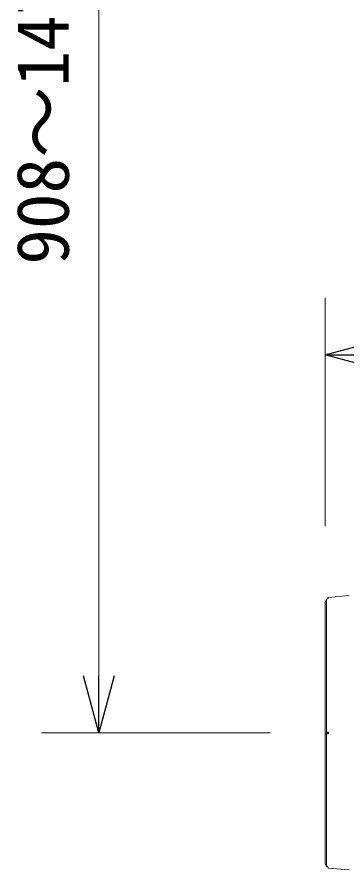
# Model space of a CAD drawing. Units: millimetres, scale not verified. Extents: x -63 to 62, y -56 to 57.
# Drawn here: x 0.88 to 12.42, y -3.47 to 26.41 of the extents above; entities that cross this region are included whole.
import ezdxf
from ezdxf.enums import TextEntityAlignment as Align

# ---------------------------------------------------------------- set-up
doc = ezdxf.new("R2010")
doc.units = ezdxf.units.MM
doc.header["$LTSCALE"] = 0.125
doc.header["$PDMODE"] = 32
doc.header["$PDSIZE"] = 0.0625
doc.layers.add('0-0_0', color=7, linetype='Continuous')
doc.layers.add('0-1_DEFPOINTS', color=7, linetype='Continuous')
doc.layers.add('0-4_GAIKEI', color=7, linetype='Continuous', lineweight=18)
doc.layers.add('0-5_SUNPO', color=7, linetype='Continuous', lineweight=18)
doc.styles.add('ＭＳ ゴシック', font='')
doc.styles.get('ＭＳ ゴシック').set_extended_font_data('MS Gothic')

# ---------------------------------------------------------------- blocks, each defined once
blk = doc.blocks.new('_OPEN30')
at = {"layer": '0-0_0'}
blk.add_line((0, 0), (-1, 0), dxfattribs=at)
blk.add_lwpolyline([(-1, 0.26795), (0, 0), (-1, -0.26795)], dxfattribs=at)
blk = doc.blocks.new('D6')
at = {"layer": '0-1_DEFPOINTS'}
blk.add_point((12.191, -2.4105), dxfattribs=at)
at = {"layer": '0-5_SUNPO'}
for p, q in [((4.191, -0.4105), (4.191, 39.6354)), ((10.191, -2.4105), (2.191, -2.4105))]:
    blk.add_line(p, q, dxfattribs=at)
at = {"layer": '0-5_SUNPO', "xscale": 2, "yscale": 2, "rotation": 270}
blk.add_blockref('_OPEN30', (4.191, -2.4105), dxfattribs=at)
at = {"layer": '0-5_SUNPO', "style": 'ＭＳ ゴシック'}
blk.add_text('908～1478', height=1.833, rotation=90, dxfattribs=at).set_placement((3.691, 13.9875), align=Align.BOTTOM_LEFT)

msp = doc.modelspace()

# ---------------------------------------------------------------- linework, layer by layer
at = {"layer": '0-4_GAIKEI'}
for p, q in [((11.6551, 5.9165), (11.7049, 6.0208)), ((11.7414, 6.024), (11.7049, 6.0208)), ((11.7551, 6.039), (11.7551, 6.0607)), ((12.4951, 6.1401), (11.7688, 6.0766)), ((11.7688, 6.0757), (11.7688, 6.0766)), ((11.6551, 5.9165), (11.6551, -3.2436)), ((11.6551, -3.2436), (11.7049, -3.348)), ((11.7414, -3.3512), (11.7049, -3.348)), ((11.7414, -3.3502), (11.7414, -3.3512)), ((11.7551, -3.3511), (11.7551, -3.3879)), ((12.5002, -3.4677), (11.7688, -3.4037))]:
    msp.add_line(p, q, dxfattribs=at)
at = {"layer": '0-4_GAIKEI', "color": 1}
msp.add_line((11.7049, 6.0208), (11.7049, -3.348), dxfattribs=at)
at = {"layer": '0-4_GAIKEI'}
for centre, start, end in [((11.7401, 6.039), 275, 0), ((11.7701, 6.0617), 95, 180), ((11.7401, -3.3661), 28.33333, 85), ((11.7701, -3.3888), 180, 265)]:
    msp.add_arc(centre, 0.015, start, end, dxfattribs=at)
at = {"layer": '0-5_SUNPO', "color": 3}
msp.add_line((11.6586, 8.5714), (11.6586, 16.5714), dxfattribs=at)

# ---------------------------------------------------------------- block references
at = {"layer": '0-5_SUNPO'}
msp.add_blockref('D6', (-0.4539, 3.7469), dxfattribs=at)
at = {"layer": '0-5_SUNPO', "xscale": 2, "yscale": 2, "rotation": 180}
msp.add_blockref('_OPEN30', (11.6586, 14.5714), dxfattribs=at)

doc.saveas('drawing.dxf')
